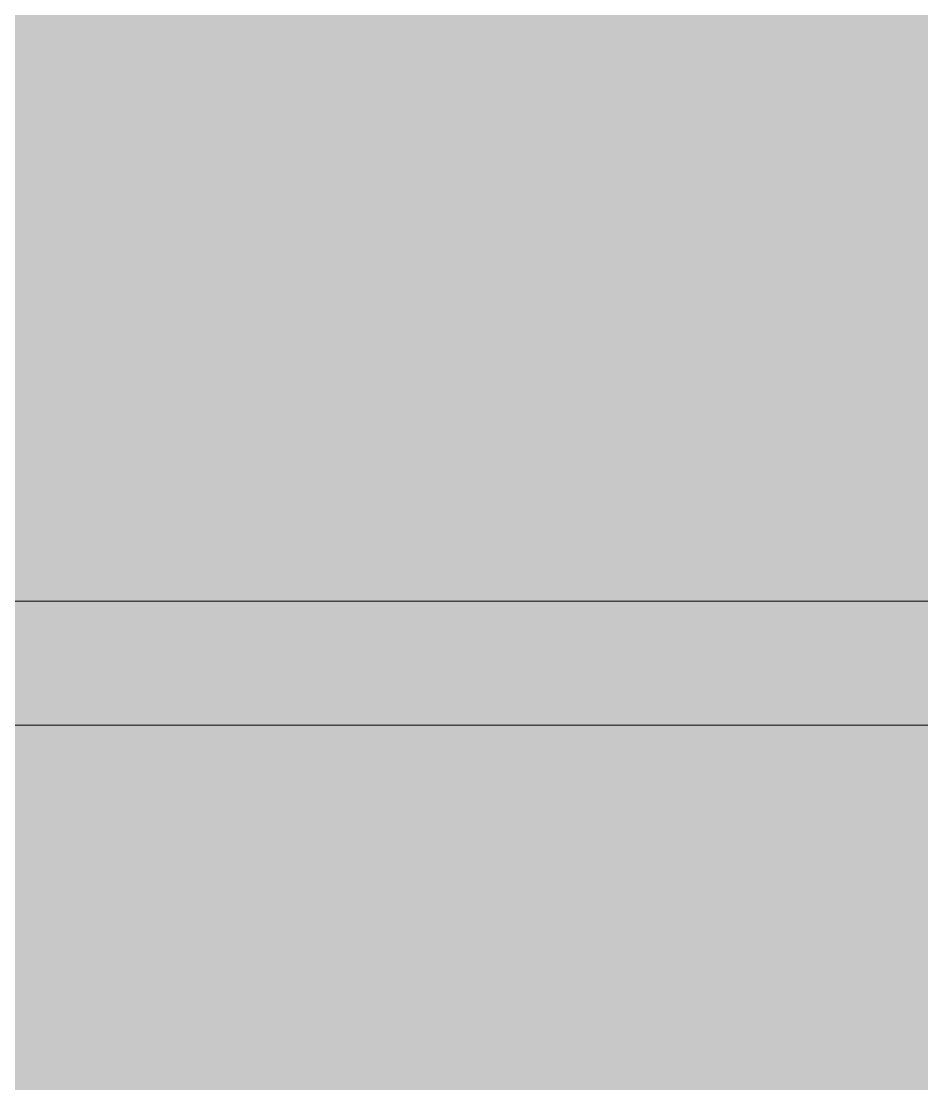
# Model space of a CAD drawing. Header units: inches. Extents: x 12491 to 13453, y 1800 to 2543.
# Drawn here: x 13083.18 to 13101.38, y 2186.95 to 2208.43 of the extents above; entities that cross this region are included whole.
import ezdxf

# ---------------------------------------------------------------- set-up
doc = ezdxf.new("R2010")
doc.units = ezdxf.units.IN
doc.header["$MEASUREMENT"] = 0
doc.linetypes.add('Dash 1_16_', pattern=[0.125, 0.0625, -0.0625])
doc.layers.add('A-FLOR-1', color=192, linetype='Continuous', lineweight=18, transparency=0.4)
doc.layers.add('G-ANNO-SYMB', color=111, linetype='Continuous', lineweight=9)
doc.layers.add('I-FURN-1', color=10, linetype='Dash 1_16_', lineweight=9)

# ---------------------------------------------------------------- blocks, each defined once
blk = doc.blocks.new('Table-Rectangular - 30x48-V38-FLOOR PLAN - ROOF _SUPERIMPOSED OVER 1ST FLOOR_')
at = {"layer": 'I-FURN-1'}
for p, q in [((-24, -15), (24, -15)), ((24, -15), (-24, -15))]:
    blk.add_line(p, q, dxfattribs=at)
blk = doc.blocks.new('Table-Rectangular - 30x48-V39-FLOOR PLAN - ROOF _SUPERIMPOSED OVER 1ST FLOOR_')
at = {"layer": 'I-FURN-1'}
for p, q in [((24, 15), (-24, 15)), ((-24, 15), (24, 15))]:
    blk.add_line(p, q, dxfattribs=at)

msp = doc.modelspace()

# ---------------------------------------------------------------- hatches: boundary and pattern name
at = {"layer": 'A-FLOR-1'}
h = msp.add_hatch(color=256, dxfattribs=at)
h.paths.add_polyline_path([(12633.825, 1960.156), (12655.562, 1960.156), (12655.562, 1991.156), (12617.562, 1991.156), (12617.562, 1960.156), (12618.864, 1960.156)], flags=0)
h.paths.add_polyline_path([(12717.824, 1960.156), (12717.824, 1989.156), (12680.824, 1989.156), (12680.824, 1960.156)], flags=0)
h.paths.add_polyline_path([(13210.313, 2083.428), (13210.313, 2095.578), (13201.932, 2095.578), (13201.932, 2083.428), (13209.029, 2083.428)], flags=0)
h.paths.add_polyline_path([(12819.812, 2089.362), (12849.812, 2089.362), (12849.812, 2117.487), (12819.812, 2117.487), (12819.812, 2097.913)], flags=0)
h.paths.add_polyline_path([(12821.455, 2123.237), (12849.812, 2123.237), (12849.812, 2185.362), (12819.812, 2185.362), (12819.812, 2123.237)], flags=0)
h.paths.add_polyline_path([(12808.316, 2125.862), (12816.54, 2125.862), (12816.54, 2149.744), (12804.39, 2149.744), (12804.39, 2125.862), (12805.032, 2125.862)], flags=0)
h.paths.add_polyline_path([(13077.562, 2134.463), (13077.562, 2158.453), (13050.862, 2158.453), (13050.862, 2186.703), (13077.562, 2186.703), (13077.562, 2187.203), (13028.562, 2187.203), (13028.562, 2186.703), (13050.112, 2186.703), (13050.112, 2158.453), (13028.562, 2158.453), (13028.562, 2134.463), (13064.51, 2134.463)], flags=0)
h.paths.add_polyline_path([(13117.062, 2164.203), (13129.266, 2164.203), (13129.266, 2224.203), (13081.266, 2224.203), (13081.266, 2164.203), (13090.786, 2164.203)], flags=0)
h.paths.add_polyline_path([(13028.562, 2188.453), (13077.562, 2188.453), (13077.562, 2190.703), (13066.343, 2190.703), (13066.343, 2199.084), (13077.562, 2199.084), (13077.562, 2200.453), (13028.562, 2200.453), (13028.562, 2191.328)], flags=0)
h.paths.add_polyline_path([(13078.493, 2190.703), (13078.493, 2199.084), (13077.562, 2199.084), (13077.562, 2190.703), (13077.648, 2190.703)], flags=0)
h.paths.add_polyline_path([(13050.112, 2201.703), (13050.862, 2201.703), (13050.862, 2207.463), (13050.112, 2207.463), (13050.112, 2202.578)], flags=0)
h.paths.add_polyline_path([(12817.216, 2261.218), (12847.216, 2261.218), (12847.216, 2276.338), (12817.216, 2276.338), (12817.216, 2267.389)], flags=0)
h.paths.add_polyline_path([(12817.216, 2283.838), (12847.216, 2283.838), (12847.216, 2309.218), (12817.216, 2309.218), (12817.216, 2286.219)], flags=0)
h.paths.add_polyline_path([(12982.776, 2294.072), (12995.548, 2294.072), (12995.548, 2318.072), (12978.548, 2318.072), (12978.548, 2294.072)], flags=0)
h.paths.add_polyline_path([(12828.024, 2311.692), (12851.058, 2311.692), (12851.058, 2359.692), (12821.058, 2359.692), (12821.058, 2311.692), (12821.455, 2311.692)], flags=0)
h.paths.add_polyline_path([(12818.17, 2315.192), (12818.285, 2315.192), (12818.285, 2323.573), (12806.135, 2323.573), (12806.135, 2315.192), (12814.886, 2315.192)], flags=0)

# ---------------------------------------------------------------- linework, layer by layer
at = {"layer": 'G-ANNO-SYMB'}
msp.add_line((13379.818, 2196.707), (12539.021, 2196.707), dxfattribs=at)

# ---------------------------------------------------------------- block references
at = {"layer": 'I-FURN-1', "rotation": 180}
for name, p in [('Table-Rectangular - 30x48-V39-FLOOR PLAN - ROOF _SUPERIMPOSED OVER 1ST FLOOR_', (13105.266, 2209.203)), ('Table-Rectangular - 30x48-V38-FLOOR PLAN - ROOF _SUPERIMPOSED OVER 1ST FLOOR_', (13105.266, 2179.203))]:
    msp.add_blockref(name, p, dxfattribs=at)

doc.saveas('drawing.dxf')
